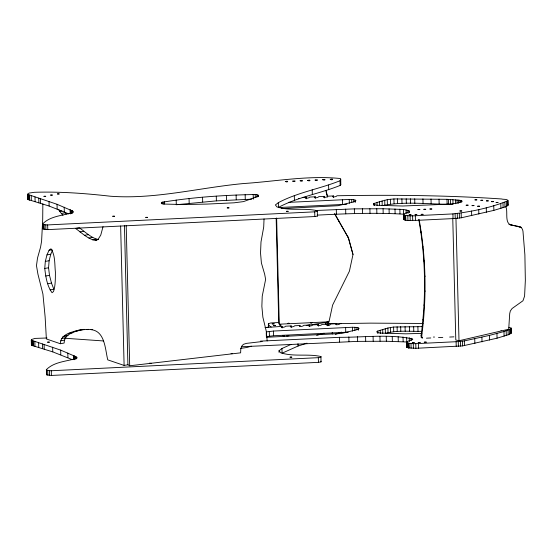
<?xml version="1.0" encoding="UTF-8"?>
<svg xmlns="http://www.w3.org/2000/svg" width="553" height="553" viewBox="0 0 553 553"><rect width="100%" height="100%" fill="white"/><g stroke="black" fill="none" stroke-linecap="round" stroke-linejoin="round"><path stroke-width="0.83" d="M42.851 203.822L42.705 219.396L41.599 241.143L40.542 247.267L37.514 258.03L36.477 265.627L37.915 274.074L42.92 294.051L45.132 316.924L46.369 338.961L60.339 343.724L64.141 343.054C64.217 333.127 76.487 331.136 84.049 329.353M264.037 218.947L263.712 227.034L261.002 241.944L260.532 253.067L261.403 262.993L264.666 274.233L265.627 279.383L262.226 296.187L261.859 306.258L262.875 317.208L266.311 331.399L267.175 340.959M421.87 337.109L421.123 336.106L421.303 334.005C426.266 295.959 425.589 257.207 418.766 219.43M422.374 338.222L421.628 337.226L421.808 335.118C426.819 296.788 426.059 257.746 419.133 219.7M333.494 197.49L333.459 195.928C330.148 197.435 336.597 197.151 336.971 195.755C391.835 194.794 446.789 195.25 501.55 198.969C503.009 199.661 507.806 198.734 507.799 200.767C490.497 207.838 471.495 211.723 452.928 213.914L415.331 215.725C410.139 216.161 395.844 215.684 409.552 211.737L409.407 211.052L407.92 210.403L403.476 209.483L383.07 208.744L354.342 208.868L315.694 210.506M403.787 214.108L403.904 218.801C403.808 221.642 413.305 219.914 415.448 220.419L455.223 218.49L461.285 217.792L493.87 210.375L504.993 206.995L507.578 205.73L507.924 204.797M508.919 327.328L511.159 328.337L509.562 329.45L503.977 331.517L489.44 335.394L464.347 340.904L458.285 341.609L418.51 343.537C413.43 343.987 398.99 343.51 412.732 339.549L412.586 338.865C388.787 333.943 363.687 337.434 339.48 337.323L260.477 341.132M406.676 346.994L408.757 347.934L415.897 348.307L462.605 345.908L497.05 338.187L508.172 334.807L510.758 333.535L511.103 332.602M278.332 202.668L275.387 204.956L276.942 206.898C289.938 211.232 304.157 207.686 317.311 210.707L317.263 211.398L314.705 211.84L47.655 224.926L44.109 224.705L42.712 223.841C50.703 215.739 63.007 215.711 73.252 212.387L73.459 211.661L72.305 210.873L57.049 204.292L27.65 194.359L27.927 193.668L29.247 193.052L34.286 192.306C59.648 191.469 85.003 193.35 110.185 196.204C155.151 199.619 199.502 187.571 243.977 183.506C275.753 181.398 308.346 175.266 340.164 178.515L340.731 179.137L340.786 184.571L340.178 185.428C319.89 193.585 297.901 197.027 278.449 207.368L278.332 202.668C297.784 192.333 319.772 188.891 340.06 180.734L340.731 179.137M42.712 223.841L43.086 229.039L47.772 229.619L314.823 216.534L317.381 216.092L317.429 215.4M291.085 344.415L281.954 348.501L279.016 350.782L280.571 352.731C293.567 357.058 307.786 353.512 320.94 356.533L320.892 357.224L318.334 357.667L51.284 370.752L47.731 370.538L46.341 369.674C54.332 361.572 66.637 361.538 76.881 358.213L77.088 357.487L75.934 356.699L60.678 350.118L31.279 340.185L31.556 339.501L35.026 338.408L47.033 337.994M46.341 369.674L46.715 374.865L51.401 375.446L318.445 362.36L321.003 361.918L321.058 361.227M340.786 184.571L340.282 183.209M44.752 268.447L45.325 261.389L46.97 254.885L49.058 250.246L50.966 248.774C55.466 255.486 54.54 264.355 55.404 272.069C55.335 278.574 55.556 285.244 53.53 291.507L52.058 292.717C46.991 285.783 45.754 276.783 44.752 268.447L48.56 267.776L49.127 260.726L50.772 254.221L52.514 250.357M60.339 343.724C60.588 333.162 73.915 331.593 81.899 329.609M103.038 226.675L100.757 235.094L98.282 239.062L95.448 240.437C87.685 239.014 81.816 232.854 75.561 228.451L79.362 227.788C85.411 232.08 91.107 237.908 98.503 239.629M334.669 213.645L348.59 238.17L353.001 254.491L349.406 271.205L332.609 305.09L329.007 321.798L279.272 324.196L278.767 323.083L276.168 218.573M68.731 213.852L49.134 206.048L28.825 199.757L27.768 199.052L28.044 198.361M72.36 359.685L52.763 351.874L32.454 345.584L31.397 344.878L31.673 344.194M268.35 327.341L268.426 323.692L270.749 322.966L278.622 322.496M501.17 330.39L500.963 330.459M373.766 203.698L373.994 204.569L377.181 205.274L402.75 206.013L445.877 204.271C451.31 203.781 457.345 203.995 462.19 201.202L459.882 200.276L446.99 199.315L393.93 198.935L387.259 199.654L377.022 202.467L373.766 203.698L373.807 205.267M288.908 323.263L287.747 323.394M422.001 326.629L393.598 327.037L387.902 328.012L377.803 331.047L376.773 331.759L377.941 332.685L380.36 333.086L405.93 333.825L421.884 333.39M161.932 202.294L161.248 203.117L163.709 204.05L183.32 204.548L206.919 204.085L234.085 202.813L243.507 201.603L257.691 196.522C260.401 195.589 256.398 194.227 255.209 194.511C224.027 195.085 192.693 197.207 161.932 202.294L161.967 203.863M306.231 325.482L325.793 322.461L328.558 321.597L328.655 325.51M306.231 198.804L306.189 197.241C302.878 198.748 309.327 198.465 309.708 197.068L315.279 196.799L315.321 198.368M315.279 196.799C311.968 198.313 318.417 198.029 318.798 196.633L324.369 196.363L324.411 197.926M324.369 196.363C321.058 197.877 327.507 197.594 327.888 196.191L333.459 195.928M282.141 327.929L282.106 326.367C278.788 327.874 285.244 327.59 285.618 326.194L291.189 325.924L291.231 327.494M291.189 325.924C287.878 327.438 294.334 327.155 294.708 325.758L300.279 325.489C296.968 326.996 303.417 326.719 303.797 325.316L309.369 325.046L309.41 326.616M309.369 325.046C306.058 326.56 312.507 326.277 312.887 324.881L318.459 324.611L318.5 326.173M318.459 324.611C315.238 326.159 321.542 325.814 321.977 324.445L327.549 324.176L327.59 325.738M327.549 324.176C324.238 325.682 330.687 325.399 331.067 324.003L336.639 323.733C333.328 325.247 339.777 324.964 340.15 323.567L370.51 323.132L423.073 323.464M289.081 323.249L287.809 323.436M231.023 353.63L232.495 353.63M298.924 198.437L298.433 198.61M306.998 343.178L298.046 346.04L282.071 353.194L281.954 348.501M335.401 334.406L341.512 332.118M251.304 346.164L247.129 347.429L240.576 348.418M316.648 335.388L324.023 333.238M453.025 204.34C429.515 204.403 405.404 200.995 382.213 205.647L382.095 200.953M421.296 331.316C409.344 331.648 397.026 330.01 385.393 333.459L385.275 328.765M452.762 218.241L455.79 339.984L458.997 340.759L508.705 329.229L509.721 313.53L510.336 310.98L512.057 308.539L522.965 300.763L524.583 296.104L525.35 280.461L524.887 254.878L522.965 231.182L522.523 229.412L521.14 227.324L508.988 224.435L520.242 226.924M149.842 363.058C148.197 363.549 152.151 363.632 150.893 363.058M58.687 209.407L59.669 211.315L61.95 210.914M59.669 211.315L61.348 213.465L65.15 212.794L66.236 214.052M79.971 231.935L83.773 231.265M84.699 235.274L88.501 234.61M88.867 238.032L92.669 237.361M92.448 239.864L96.257 239.193M95.448 240.437L96.969 240.175M49.058 250.246L52.1 249.714M46.97 254.885L50.772 254.221M45.325 261.389L49.127 260.726M45.692 276.016L49.493 275.346L51.491 283.088L53.848 289.24L50.047 289.91M47.689 283.758L51.491 283.088M78.091 330.272L84.685 329.367M73.632 331.503L77.434 330.839M82.404 329.761L88.57 329.346M69.056 333.362L72.858 332.699M87.049 329.616L92.669 329.408M64.39 335.761L68.192 335.097M62.786 336.798L66.588 336.127M61.59 338.484L65.392 337.821M60.782 340.807L64.583 340.136M91.141 329.671C105.07 331.081 105.174 349.489 107.759 359.865L124.107 365.429L127.909 364.766L129.692 365.775L240.638 352.835L240.776 349.164L241.606 346.302L243.389 344.346L246.424 343.378L262.198 341.54M266.242 331.911L273.493 331.047L352.434 327.245L356.913 327.452L359.132 328.364L357.563 329.519L341.305 333.514L266.664 337.268M348.3 332.146L273.611 335.747L266.359 336.604L266.263 332.699M288.901 335.726L286.703 335.968M265.074 327.576L282.106 326.367M251.691 199.177L216.389 200.877L176.296 204.734L176.179 200.041M265.281 327.528L268.647 327.182M422.52 337.627L421.096 337.489L422.333 337.219M434.499 337.054L433.428 337.054M302.208 197.428L306.189 197.241M288.348 202.37L349.254 199.433L353.733 199.64L355.952 200.552L354.383 201.707L338.125 205.702L281.401 208.592M279.023 207.52L346.821 204.251M317.526 215.117C346.171 213.658 374.941 212.449 403.593 214.184L403.476 209.483M241.702 346.738L357.632 341.374L386.367 341.242L406.773 341.989L406.655 337.295M426.481 338.173L430.766 337.966M438.494 337.593L442.787 337.385M449.651 337.054L453.937 336.846M329.028 323.464L341.45 323.664M64.577 338.229L103.563 340.959M284.581 335.961L282.818 335.747M328.143 325.261L329.014 325.406M512.196 225.209C503.762 224.262 508.477 211.239 505.732 206.615M521.14 227.324L517.041 226.149M271.184 326.982L269.746 326.111L268.246 324.155M61.348 213.465L62.973 215.345M64.314 211.723L65.15 212.794M334.752 214.032L348.59 238.17M420.681 231.354L421.186 232.467M422.513 245.802L423.017 246.921M423.819 260.449L424.324 261.562M424.538 275.311L425.043 276.431M424.559 290.214L425.063 291.334M423.985 304.952L424.49 306.065M422.879 319.544L423.384 320.657M421.303 334.005L421.808 335.118M421.116 335.291L421.621 336.411M421.123 336.106L421.891 337.842M338.858 220.958L339.362 222.078M353.001 254.491L348.086 237.05M325.945 190.474L327.708 197.006M326.104 191.808L327.424 196.702M48.56 267.776L49.493 275.346M507.993 200.304L508.096 205.225M511.172 328.116L511.276 333.03M507.799 200.767L507.917 205.467M510.986 327.908L511.096 333.272M507.46 201.036L507.578 205.73M510.64 328.841L510.758 333.535M506.382 201.638L506.5 206.331M509.562 329.45L509.679 334.143M504.875 202.301L504.993 206.995M508.055 330.113L508.172 334.807M502.995 202.999L503.112 207.693M506.175 330.812L506.292 335.505M500.797 203.704L500.914 208.405M503.977 331.517L504.094 336.21M493.753 205.681L493.87 210.375M496.933 333.494L497.05 338.187M486.26 207.582L486.377 212.276M489.44 335.394L489.557 340.088M478.732 209.366L478.843 214.059M481.905 337.178L482.022 341.872M471.564 210.997L471.681 215.691M474.744 338.809L474.861 343.503M461.672 200.649L461.707 202.218M461.008 200.456L461.043 202.025M461.167 213.099L461.285 217.792M464.347 340.904L464.465 345.604M459.882 200.276L459.944 202.619M459.315 213.403L459.432 218.096M462.495 341.215L462.605 345.908M458.52 200.117L458.603 203.241M457.02 199.972L457.096 203.103M457.262 213.631L457.379 218.324M460.442 341.436L460.559 346.13M455.949 218.152L458.997 340.759M455.472 199.84L455.568 203.753M455.105 213.797L455.223 218.49M458.285 341.609L458.402 346.302M452.907 199.647L453.004 203.559M452.928 213.914L453.045 218.608M456.107 341.726L456.225 346.42M450.474 199.488L450.591 204.188M448.421 199.377L448.538 204.071M446.99 199.315L447.107 204.009M439.027 199.142L439.144 203.836M431.022 198.99L431.14 203.684M422.934 198.866L423.052 203.559M415.331 215.725L415.448 220.419M418.51 343.537L418.628 348.231M414.709 198.783L414.826 203.476M417.888 326.595L418.006 331.288M412.6 215.808L412.718 220.502M415.78 343.613L415.897 348.307M410.492 198.762L410.603 203.456M413.665 326.574L413.782 331.268M410.091 215.774L410.208 220.467M413.271 343.586L413.388 348.279M409.407 211.052L409.441 212.622M407.92 210.403L407.996 213.527M411.1 338.208L411.155 340.558M407.81 215.656L407.927 220.35M410.99 343.468L411.107 348.162M406.213 198.755L406.331 203.456M409.393 326.567L409.51 331.261M406.089 209.912L406.185 213.824M409.268 337.724L409.365 341.63M405.688 215.456L405.805 220.156M408.867 343.268L408.985 347.961M405.66 220.135L405.543 215.442L405.577 220.129M408.722 343.254L408.84 347.948M408.646 343.24L408.757 347.934M404.685 215.304L404.803 219.997M407.865 343.109L407.983 347.802M404.063 215.131L404.181 219.824M407.243 342.936L407.361 347.637M403.621 214.923L403.738 219.617M406.801 342.736L406.918 347.429M403.517 214.294L403.635 218.988M406.697 342.107L406.738 343.669M403.379 214.488L403.51 219.382M406.559 342.3L406.69 347.187M401.886 198.776L402.003 203.469M405.066 326.581L405.183 331.282M399.86 209.158L399.978 213.852M403.04 336.971L403.158 341.664M397.496 198.81L397.614 203.504M400.676 326.623L400.794 331.316M394.994 208.951L395.112 213.645M398.174 336.763L398.291 341.457M393.93 198.935L394.047 203.628M397.109 326.747L397.227 331.441M390.418 199.225L390.536 203.919M393.598 327.037L393.715 331.731M389.07 208.827L389.181 213.52M392.243 336.639L392.36 341.332M387.259 199.654L387.377 204.347M390.439 327.466L390.556 332.159M384.722 200.2L384.84 204.893M387.902 328.012L388.019 332.706M383.07 208.744L383.188 213.437M386.25 336.549L386.367 341.242M379.524 201.707L379.621 205.619M382.704 329.519L382.8 333.431M377.022 202.467L377.105 205.598M380.201 330.279L380.284 333.404M376.759 208.688L376.876 213.382M379.939 336.501L380.056 341.194M374.623 203.234L374.678 205.585M377.803 331.047L377.858 333.39M374.111 203.463L374.153 205.025M377.291 331.268L377.333 332.837M369.902 208.681L370.019 213.375M373.081 336.494L373.199 341.187M362.409 208.73L362.526 213.423M365.588 336.535L365.706 341.229M355.233 200.027L355.289 202.37M358.413 327.839L358.468 330.182M354.342 208.868L354.452 213.562M357.521 336.68L357.632 341.374M353.733 199.64L353.789 201.99M356.913 327.452L356.968 329.795M351.673 199.433L351.749 202.564M354.853 327.245L354.929 330.369M349.254 199.433L349.351 203.345M352.434 327.245L352.531 331.157M345.653 209.124L345.77 213.817M348.832 336.929L348.95 341.623M342.452 199.764L342.57 204.458M345.632 327.576L345.749 332.27M340.06 180.734L340.178 185.428M336.3 209.511L336.418 214.205M339.48 337.323L339.597 342.017M328.593 185.027L328.71 189.72M332.263 332.422L332.305 333.984M328.648 321.231L328.745 325.143M328.005 321.943L328.081 325.074M327.058 322.233L327.134 325.364M325.793 322.461L325.828 324.023M325.295 322.517L325.33 324.079M317.311 210.707L317.381 216.092M320.94 356.533L321.003 361.918M314.705 211.84L314.823 216.534M318.334 357.667L318.445 362.36M312.203 189.797L312.321 194.49M294.307 195.52L294.417 200.214M297.991 343.696L298.046 346.04M276.631 217.965L279.272 324.196M279.016 350.782L279.051 352.344M273.493 331.047L273.611 335.747M269.297 331.406L269.415 336.1M268.426 323.692L268.488 326.042M258.12 195.098L258.161 196.661M256.903 194.739L256.958 197.082M255.209 194.511L255.286 197.642M253.184 194.442L253.309 199.135M245.152 194.649L245.269 199.343M236.11 195.009L236.228 199.702M226.371 195.527L226.488 200.221M216.271 196.177L216.389 200.877M202.571 197.269L202.688 201.963M189.064 198.568L189.174 203.262M164.359 201.672L164.421 204.022M162.962 201.949L163.024 204.292M126.202 225.5L129.692 365.775M124.446 225.347L127.909 364.766M120.637 226.018L124.107 365.429M72.305 210.873L72.367 213.216M75.934 356.699L75.996 359.049M71.959 210.707L72.021 213.05M75.588 356.533L75.643 358.883M71.199 210.34L71.275 213.472M74.828 356.167L74.904 359.298M70.431 209.974L70.528 213.887M74.061 355.807L74.157 359.713M70.086 209.808L70.183 213.721M73.715 355.641L73.812 359.547M64.196 207.209L64.314 211.903M67.819 353.035L67.936 357.729M57.049 204.292L57.166 208.986M60.678 350.118L60.789 354.812M49.017 201.347L49.134 206.048M52.646 347.18L52.763 351.874M47.655 224.926L47.772 229.619M51.284 370.752L51.401 375.446M45.781 224.912L45.899 229.606M49.411 370.738L49.521 375.432M44.109 224.705L44.226 229.398M47.731 370.538L47.848 375.231M42.975 224.345L43.086 229.039M46.632 369.363L46.715 374.865M40.473 198.679L40.59 203.373M44.102 344.505L44.219 349.199M38.758 198.147L38.876 202.84M42.387 343.973L42.505 348.666M34.991 196.986L35.109 201.679M38.62 342.812L38.738 347.505M31.224 195.824L31.334 200.518M34.846 341.65L34.963 346.344M29.509 195.292L29.627 199.986M33.139 341.118L33.249 345.812M29.219 195.223L29.337 199.916M32.848 341.049L32.966 345.743M28.956 195.147L29.074 199.84M32.586 340.973L32.703 345.666M28.715 195.064L28.825 199.757M32.337 340.89L32.454 345.584M28.486 194.981L28.604 199.674M32.115 340.807L32.233 345.501M28.182 194.836L28.3 199.529M31.811 340.662L31.929 345.355M27.94 194.684L28.058 199.377M31.556 339.501L31.687 345.21M27.761 194.525L27.878 199.218M31.39 340.358L31.507 345.051M27.65 194.359L27.768 199.052M31.279 340.185L31.397 344.878M409.158 214.937L411.066 214.91L409.158 214.937M415.054 214.654L416.962 214.626L415.123 214.599M421.137 214.364L423.045 214.329L421.137 214.364M412.338 342.749L414.245 342.715L412.338 342.749M418.234 342.466L420.135 342.431L418.234 342.466M424.317 342.176L426.225 342.141L424.317 342.176M466.172 205.218L468.08 205.184L466.172 205.218M472.055 205.64L473.962 205.605L472.055 205.64M477.633 206.234L479.541 206.2L477.633 206.234M43.97 196.322L45.719 196.315L43.97 196.322M50.593 195.078L52.335 195.078L50.593 195.078M57.401 193.937L59.143 193.937L57.401 193.937M47.599 342.148L49.348 342.148L47.599 342.148M112.75 216.258L114.595 216.251L112.75 216.258M145.764 217.37L147.61 217.37L145.764 217.37M227.242 207.88L228.97 207.873L227.242 207.88M285.32 181.508C287.906 182.967 289.095 180.285 285.32 181.508M292.731 181.149C295.316 182.608 296.512 179.925 292.731 181.149M286.406 211.322L288.154 211.315L286.406 211.322M300.155 180.79C302.74 182.255 303.929 179.566 300.155 180.79M307.613 180.43C310.198 181.896 311.394 179.207 307.613 180.43M315.113 180.071C317.699 181.529 318.894 178.847 315.113 180.071M322.655 179.711C325.247 181.17 326.436 178.481 322.655 179.711M330.259 179.345C332.851 180.803 334.04 178.114 330.259 179.345M273.583 325.641L275.567 325.641L273.583 325.641M279.818 325.143L280.993 325.143L279.818 325.143M290.035 357.148L291.784 357.148L290.035 357.148M310.627 322.862L311.913 322.862L310.627 322.862M417.95 209.587L419.831 209.587L417.95 209.587M423.847 209.304L425.727 209.304L423.847 209.304M429.93 209.013L431.81 209.006L429.93 209.013M459.889 210.983L461.769 210.983L459.889 210.983M474.965 199.868L476.845 199.861L474.965 199.868M480.854 200.29L482.728 200.283L480.854 200.29M486.426 200.884L488.306 200.884L486.426 200.884M491.541 201.645L493.414 201.645L491.541 201.645M496.11 202.585L497.99 202.585L496.11 202.585M272.152 323.878L274.143 323.871L272.152 323.878"/></g></svg>
